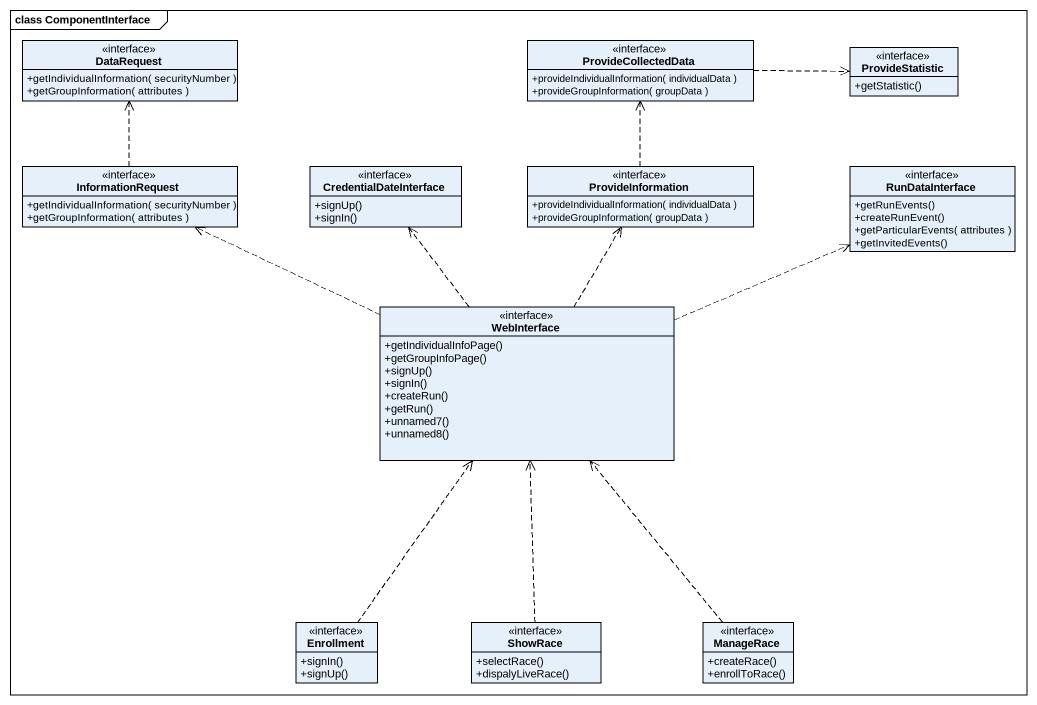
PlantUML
@startuml
mainframe class ComponentInterface
hide circle
hide empty members
skinparam classAttributeIconSize 0
interface DataRequest {
  +getIndividualInformation( securityNumber )
  +getGroupInformation( attributes )
}
interface ProvideCollectedData {
  +provideIndividualInformation( individualData )
  +provideGroupInformation( groupData )
}
interface ProvideStatistic {
  +getStatistic()
}
interface InformationRequest {
  +getIndividualInformation( securityNumber )
  +getGroupInformation( attributes )
}
interface CredentialDateInterface {
  +signUp()
  +signIn()
}
interface ProvideInformation {
  +provideIndividualInformation( individualData )
  +provideGroupInformation( groupData )
}
interface RunDataInterface {
  +getRunEvents()
  +createRunEvent()
  +getParticularEvents( attributes )
  +getInvitedEvents()
}
interface WebInterface {
  +getIndividualInfoPage()
  +getGroupInfoPage()
  +signUp()
  +signIn()
  +createRun()
  +getRun()
  +unnamed7()
  +unnamed8()
}
interface Enrollment {
  +signIn()
  +signUp()
}
interface ShowRace {
  +selectRace()
  +dispalyLiveRace()
}
interface ManageRace {
  +createRace()
  +enrollToRace()
}
ProvideCollectedData .right.> ProvideStatistic
InformationRequest .up.> DataRequest
ProvideInformation .up.> ProvideCollectedData
WebInterface .left.> InformationRequest
WebInterface .up.> CredentialDateInterface
WebInterface .up.> ProvideInformation
WebInterface .right.> RunDataInterface
Enrollment .up.> WebInterface
ShowRace .up.> WebInterface
ManageRace .up.> WebInterface
@enduml
